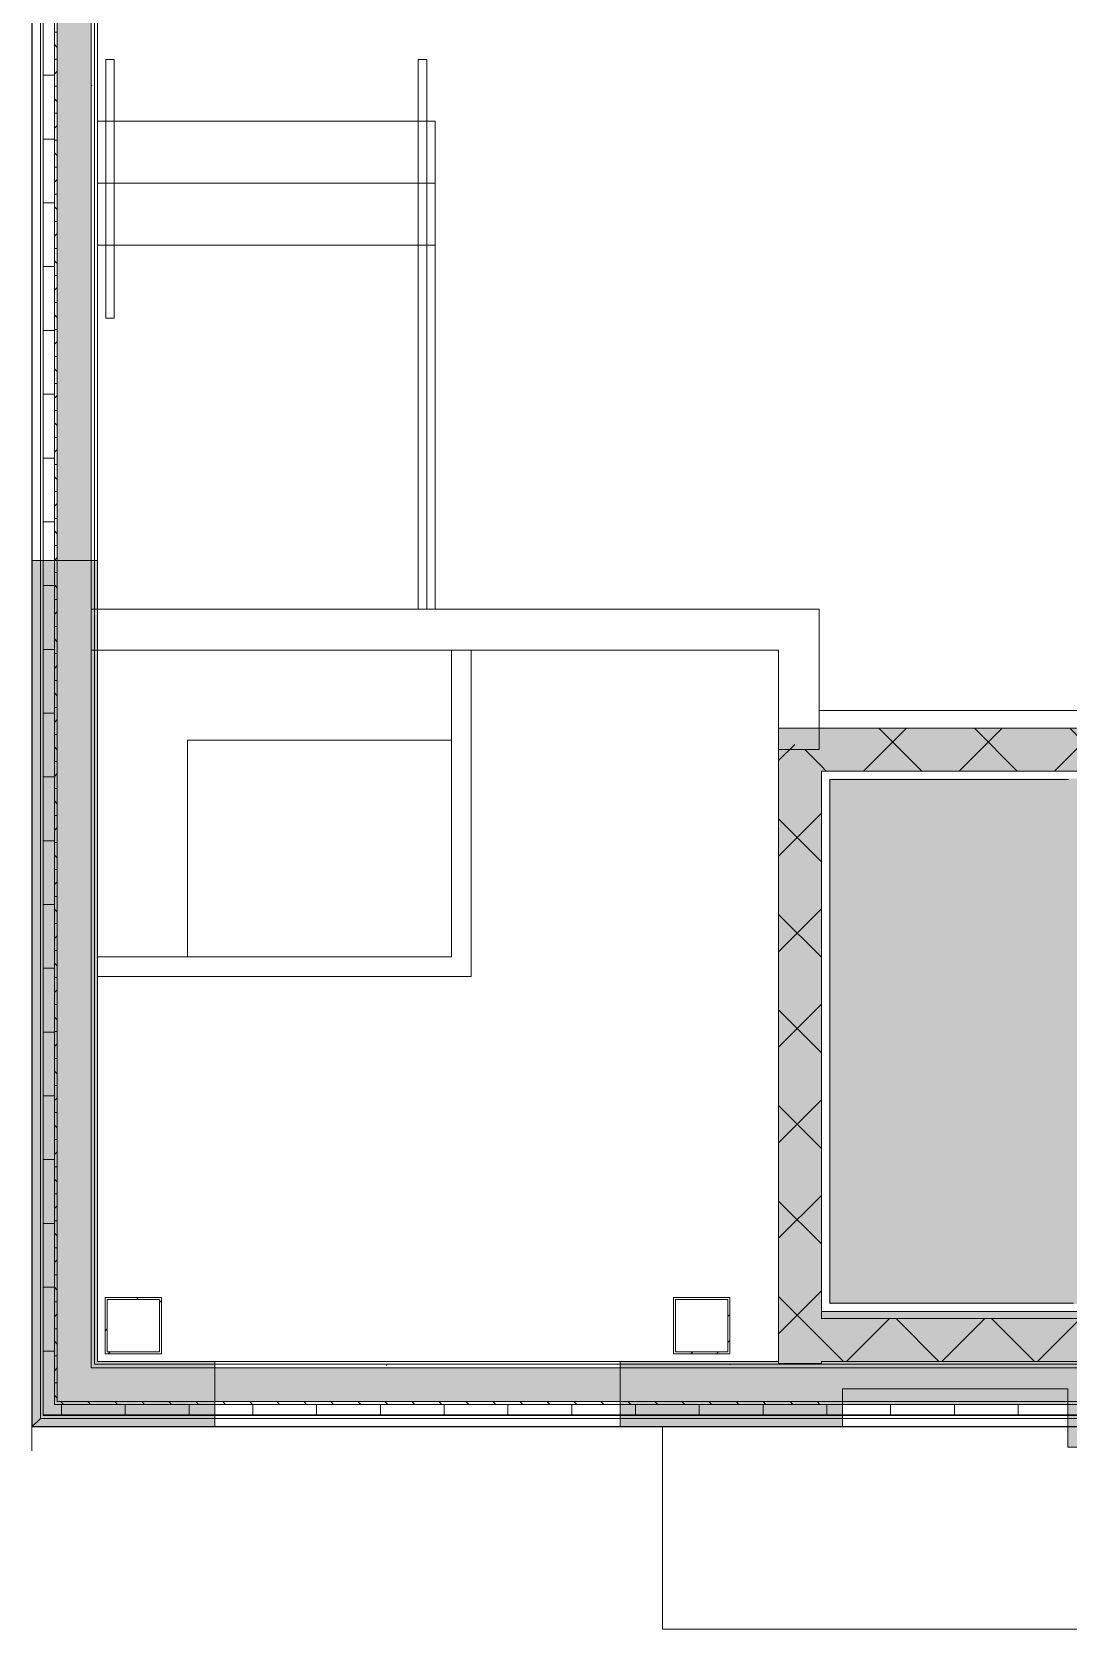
# Model space of a CAD drawing. Header units: inches. Extents: x -445 to 366, y -514 to 778.
# Drawn here: x -390.5 to -206.4, y -514 to -230.2 of the extents above; entities that cross this region are included whole.
import ezdxf

# ---------------------------------------------------------------- set-up
doc = ezdxf.new("R2010")
doc.units = ezdxf.units.IN
doc.header["$MEASUREMENT"] = 0
for name, color, linetype, lineweight in [('A-DETL', 90, 'Continuous', 9), ('A-DETL-GENF', 92, 'Continuous', 9), ('A-FLOR', 192, 'Continuous', 9), ('A-GENM', 13, 'Continuous', 9), ('A-WALL', 113, 'Continuous', 9), ('A-WALL-PATT', 111, 'Continuous', 13), ('I-WALL', 2, 'Continuous', 9), ('Q-CASE', 31, 'Continuous', 13), ('S-COLS', 52, 'Continuous', 9), ('S-STRS', 31, 'Continuous', 9)]:
    doc.layers.add(name, color=color, linetype=linetype, lineweight=lineweight)
pattern_1 = [(0, (0, 0), (30.72, 7.68), [1.267, -21.773, 1.267, -21.773, -122.88]), (0, (0, 0), (30.72, 7.68), [-46.08, 1.267, -44.813, 1.267, -21.773, -53.76]), (0, (0, 0), (30.72, 7.68), [-115.2, 1.267, -14.093, 1.267, -37.133]), (120, (11.52, 3.84), (-22.011075, 22.7643), [1.267, -21.773, 1.267, -21.773, -122.88]), (120, (11.52, 3.84), (-22.011075, 22.7643), [-46.08, 1.267, -44.813, 1.267, -21.773, -53.76]), (120, (11.52, 3.84), (-22.011075, 22.7643), [-115.2, 1.267, -14.093, 1.267, -37.133]), (240, (15.36, 19.2), (-8.708925, -30.4443), [1.267, -21.773, 1.267, -21.773, -122.88]), (240, (15.36, 19.2), (-8.708925, -30.4443), [-46.08, 1.267, -44.813, 1.267, -21.773, -53.76]), (240, (15.36, 19.2), (-8.708925, -30.4443), [-115.2, 1.267, -14.093, 1.267, -37.133])]
pattern_2 = [(0, (0, 0), (0, 11.331), []), (90, (0, 0), (-11.331, 7e-16), [])]
pattern_3 = [(0, (0, 0), (0, 4.798), []), (315, (0, 0), (4.798427, 0), [6.786, -6.786]), (45, (0, 0), (4.798427, 0), [6.786, -6.786])]
pattern_4 = [(45, (0, 0), (-8.48528, 8.48528), []), (135, (0, 0), (-8.48528, -8.48528), [])]

# ---------------------------------------------------------------- blocks, each defined once
blk = doc.blocks.new('HSS-Hollow Structural Section-Column - HSS10X10X3_8-V12-Test Fit - Mezzanine Plan')
at = {"layer": 'S-COLS'}
h = blk.add_hatch(dxfattribs=at)
h.set_pattern_fill('FP_16', color=256, style=0, pattern_type=2)
h.set_pattern_definition([(315, (460.044, -372.487), (9.50352, 9.50352), []), (315, (474.444, -372.487), (9.50352, 9.50352), [])])
h.paths.add_polyline_path([(-5, 5), (-5, -5), (5, -5), (5, 5), (-4.65, 5)], flags=0)
h.paths.add_polyline_path([(-4.65, 0.51), (-4.65, 4.65), (4.65, 4.65), (4.65, -4.65), (-4.65, -4.65)], flags=0)
for p, q in [((5, 5), (-5, 5)), ((-5, 5), (-5, -5)), ((-4.65, -4.65), (-4.65, 4.65)), ((-4.65, 4.65), (4.65, 4.65)), ((4.65, 4.65), (4.65, -4.65)), ((5, -5), (5, 5)), ((-5, -5), (5, -5)), ((4.65, -4.65), (-4.65, -4.65))]:
    blk.add_line(p, q, dxfattribs=at)
blk = doc.blocks.new('Pad_Site_Main Canopy - Main Canopy-1298050-Test Fit - Mezzanine Plan')
at = {"layer": 'A-GENM'}
for p, q in [((0, 644), (35.91, 644)), ((0, 204.6), (0, 644))]:
    blk.add_line(p, q, dxfattribs=at)
blk = doc.blocks.new('HSS-Hollow Structural Section-Column - HSS10X10X3_8-764218-Test Fit - Mezzanine Plan')
at = {"layer": 'S-COLS'}
h = blk.add_hatch(dxfattribs=at)
h.set_pattern_fill('FP_22', color=256, style=0, pattern_type=2)
h.set_pattern_definition([(315, (460.044, -271.487), (9.5035, 9.5035), []), (315, (474.444, -271.487), (9.5035, 9.5035), [])])
h.paths.add_polyline_path([(-5, -5), (5, -5), (5, 5), (-5, 5)], flags=0)
h.paths.add_polyline_path([(-4.651, -4.651), (-4.651, 4.651), (4.651, 4.651), (4.651, -4.651)], flags=0)
for p, q in [((5, 5), (-5, 5)), ((-5, 5), (-5, -5)), ((-4.651, -4.651), (-4.651, 4.651)), ((-4.651, 4.651), (4.651, 4.651)), ((4.651, 4.651), (4.651, -4.651)), ((5, -5), (5, 5)), ((-5, -5), (5, -5)), ((4.651, -4.651), (-4.651, -4.651))]:
    blk.add_line(p, q, dxfattribs=at)
blk = doc.blocks.new('Corrugated Wall Panel - Corrugated Wall Panel-1604849-Test Fit - Mezzanine Plan')
at = {"layer": 'A-GENM'}
for p, q in [((-390.49, -101.29), (-390.49, -478.04)), ((-390.45, -478), (-390.45, -101.29)), ((-390.45, -478), (-388.99, -476.54)), ((-390.49, -478.04), (-390.49, -482.29)), ((-390.49, -478.04), (329.51, -478.04)), ((329.47, -478), (-390.45, -478))]:
    blk.add_line(p, q, dxfattribs=at)
blk = doc.blocks.new('Hecht_PAD_AA-Arch_detached_rvt-1-Test Fit - Mezzanine Plan')
at = {"layer": 'A-WALL-PATT'}
h = blk.add_hatch(dxfattribs=at)
h.set_pattern_fill('FP_2', color=256, style=0, pattern_type=2)
h.set_pattern_definition(pattern_2)
h.paths.add_polyline_path([(-386.49, -476.04), (-386.49, -101.29), (-388.49, -101.29), (-388.49, -476.04), (-386.62, -476.04)], flags=0)
h = blk.add_hatch(dxfattribs=at)
h.set_pattern_fill('FP_3', color=256, style=0, pattern_type=2)
h.set_pattern_definition(pattern_3)
h.paths.add_polyline_path([(-385.99, -474.04), (-385.99, -101.29), (-386.49, -101.29), (-386.49, -474.04)], flags=0)
for points in [[(-382.08, -473.54), (-379.99, -473.54), (-379.99, -101.29), (-385.99, -101.29), (-385.99, -473.54)], [(-250.34, -473.54), (-246.48, -473.54), (-246.48, -467.54), (-379.99, -467.54), (-379.99, -473.54), (-254.88, -473.54)], [(319.01, -473.54), (319.01, -473.54), (319.01, -467.54), (-246.48, -467.54), (-246.48, -473.54), (318.39, -473.54)]]:
    blk.add_hatch(color=256, dxfattribs=at).paths.add_polyline_path(points, flags=0)
h = blk.add_hatch(dxfattribs=at)
h.set_pattern_fill('FP_1', color=256, style=0, pattern_type=2)
h.set_pattern_definition(pattern_1)
h.paths.add_polyline_path([(-379.36, -467.54), (-379.36, -340.04), (-379.99, -340.04), (-379.99, -467.54)], flags=0)
h.paths.add_polyline_path([(-379.36, -332.79), (-379.36, -101.29), (-379.99, -101.29), (-379.99, -332.79), (-379.59, -332.79)], flags=0)
h = blk.add_hatch(dxfattribs=at)
h.set_pattern_fill('FP_19', color=256, style=0, pattern_type=2)
h.set_pattern_definition(pattern_4)
h.paths.add_polyline_path([(-257.49, -466.79), (-250.24, -466.79), (-250.24, -353.92), (-250.61, -353.92), (-250.61, -357.73), (-254.05, -357.73), (-257.86, -353.92), (-257.86, -466.79)], flags=0)
h = blk.add_hatch(dxfattribs=at)
h.set_pattern_fill('FP_19', color=256, style=0, pattern_type=2)
h.set_pattern_definition(pattern_4)
h.paths.add_polyline_path([(-136.77, -361.54), (-45.86, -361.54), (-45.86, -353.92), (-250.24, -353.92), (-250.24, -361.54), (-154.94, -361.54)], flags=0)
h = blk.add_hatch(dxfattribs=at)
h.set_pattern_fill('FP_19', color=256, style=0, pattern_type=2)
h.set_pattern_definition(pattern_4)
h.paths.add_polyline_path([(-206.49, -466.42), (-45.86, -466.42), (-45.86, -458.79), (-250.24, -458.79), (-250.24, -466.42), (-208.62, -466.42)], flags=0)
h = blk.add_hatch(dxfattribs=at)
h.set_pattern_fill('FP_1', color=256, style=0, pattern_type=2)
h.set_pattern_definition(pattern_1)
h.paths.add_polyline_path([(-263.97, -467.54), (-246.48, -467.54), (-246.48, -466.92), (-379.36, -466.92), (-379.36, -467.54), (-285.99, -467.54)], flags=0)
h = blk.add_hatch(dxfattribs=at)
h.set_pattern_fill('FP_1', color=256, style=0, pattern_type=2)
h.set_pattern_definition(pattern_1)
h.paths.add_polyline_path([(70.17, -467.54), (318.39, -467.54), (318.39, -466.92), (-246.48, -466.92), (-246.48, -467.54), (-9.58, -467.54)], flags=0)
h = blk.add_hatch(dxfattribs=at)
h.set_pattern_fill('FP_3', color=256, style=0, pattern_type=2)
h.set_pattern_definition(pattern_3)
h.paths.add_polyline_path([(-246.48, -474.04), (-246.48, -473.54), (-385.99, -473.54), (-385.99, -474.04), (-250.34, -474.04)], flags=0)
h = blk.add_hatch(dxfattribs=at)
h.set_pattern_fill('FP_3', color=256, style=0, pattern_type=2)
h.set_pattern_definition(pattern_3)
h.paths.add_polyline_path([(325.01, -474.04), (325.01, -473.54), (-246.48, -473.54), (-246.48, -474.04), (325.01, -474.04)], flags=0)
h = blk.add_hatch(dxfattribs=at)
h.set_pattern_fill('FP_2', color=256, style=0, pattern_type=2)
h.set_pattern_definition(pattern_2)
h.paths.add_polyline_path([(-250.34, -476.04), (-246.48, -476.04), (-246.48, -474.04), (-386.49, -474.09), (-386.49, -476.04), (-254.88, -476.04)], flags=0)
h = blk.add_hatch(dxfattribs=at)
h.set_pattern_fill('FP_2', color=256, style=0, pattern_type=2)
h.set_pattern_definition(pattern_2)
h.paths.add_polyline_path([(77.42, -476.04), (325.51, -476.04), (325.51, -474.04), (-246.48, -474.04), (-246.48, -476.04), (34.76, -476.04)], flags=0)
at = {"layer": 'A-WALL'}
for p, q in [((-388.99, -101.29), (-388.99, -476.54)), ((-388.49, -101.29), (-388.49, -476.04)), ((-386.49, -101.29), (-386.49, -474.04)), ((-385.99, -101.29), (-385.99, -473.54)), ((-379.99, -101.29), (-379.99, -467.54)), ((-379.36, -466.92), (-379.36, -101.29)), ((-379.36, -467.54), (-379.99, -467.54)), ((-246.48, -466.92), (-379.36, -466.92)), ((-379.36, -467.54), (-246.48, -467.54)), ((318.39, -466.92), (-246.48, -466.92)), ((-246.48, -467.54), (318.39, -467.54)), ((-379.99, -473.54), (-385.99, -473.54)), ((-379.36, -473.54), (-379.99, -473.54)), ((-379.36, -473.54), (-246.48, -473.54)), ((-246.48, -473.54), (318.39, -473.54)), ((-388.99, -476.54), (-388.49, -476.54)), ((-386.49, -476.04), (-388.49, -476.04)), ((-388.49, -476.54), (-379.36, -476.54)), ((-385.99, -474.04), (-386.49, -474.04)), ((-379.36, -476.04), (-386.49, -476.04)), ((-379.36, -474.04), (-385.99, -474.04)), ((-379.36, -474.04), (-246.48, -474.04)), ((-379.36, -476.04), (-246.48, -476.04)), ((-379.36, -476.54), (-246.48, -476.54)), ((-246.48, -474.04), (318.39, -474.04)), ((-246.48, -476.04), (318.39, -476.04)), ((-246.48, -476.54), (318.39, -476.54))]:
    blk.add_line(p, q, dxfattribs=at)
at = {"layer": 'I-WALL'}
for p, q in [((-257.86, -353.92), (-257.86, -466.79)), ((-250.24, -353.92), (-257.86, -353.92)), ((-45.86, -353.92), (-250.24, -353.92)), ((-250.24, -458.79), (-250.24, -361.54)), ((-250.24, -361.54), (-45.86, -361.54)), ((-45.86, -458.79), (-250.24, -458.79)), ((-257.86, -466.79), (-250.24, -466.79)), ((-250.24, -466.79), (-250.24, -466.42)), ((-250.24, -466.42), (-45.86, -466.42))]:
    blk.add_line(p, q, dxfattribs=at)
at = {"layer": 'S-STRS'}
for p, q in [((-248.74, -363.04), (-248.74, -456.04)), ((-206.36, -363.04), (-248.74, -363.04)), ((-248.74, -456.04), (-205.47, -456.04)), ((-250.24, -457.54), (-202.2, -457.54)), ((-250.24, -457.54), (-205.05, -457.54))]:
    blk.add_line(p, q, dxfattribs=at)
blk.add_blockref('Corrugated Wall Panel - Corrugated Wall Panel-1604849-Test Fit - Mezzanine Plan', (0, 0))
at = {"rotation": 89.9999999999999}
for name, p in [('Pad_Site_Main Canopy - Main Canopy-1298050-Test Fit - Mezzanine Plan', (365.51, -513.96)), ('HSS-Hollow Structural Section-Column - HSS10X10X3_8-V12-Test Fit - Mezzanine Plan', (-372.49, -460.04)), ('HSS-Hollow Structural Section-Column - HSS10X10X3_8-764218-Test Fit - Mezzanine Plan', (-271.49, -460.04))]:
    blk.add_blockref(name, p, dxfattribs=at)
blk = doc.blocks.new('Counter Top - L Shaped _No Backsplash_ - Standard Counter Top-2734699-Test Fit - Mezzanine Plan')
at = {"layer": 'Q-CASE'}
for p, q in [((-47.26, 0), (-47.26, 62.88)), ((-31.26, 62.88), (-31.26, 16)), ((-31.26, 16), (7.24, 16)), ((7.24, 0), (-47.26, 0))]:
    blk.add_line(p, q, dxfattribs=at)

msp = doc.modelspace()

# ---------------------------------------------------------------- hatches: boundary and pattern name
at = {"layer": 'A-DETL-GENF'}
h = msp.add_hatch(color=256, dxfattribs=at)
h.paths.add_polyline_path([(-191.29, -481.67), (77.42, -481.67), (77.42, -473.54), (-206.49, -473.54), (-206.49, -481.67)], flags=0)
h.paths.add_polyline_path([(-282.14, -478.04), (-246.48, -478), (-246.48, -473.54), (-285.99, -473.54), (-285.99, -478.04)], flags=0)
h.paths.add_polyline_path([(-382.08, -478.04), (-357.99, -478), (-357.99, -473.54), (-385.99, -473.54), (-385.99, -324.11), (-390.49, -324.11), (-390.45, -478.04), (-386.62, -478.04)], flags=0)
h.paths.add_polyline_path([(-9.58, -467.54), (77.42, -467.54), (77.42, -466.42), (-38.24, -466.42), (-38.24, -353.92), (-42.58, -353.92), (-38.52, -357.78), (-45.86, -458.79), (-45.86, -457.54), (-183.36, -457.54), (-183.36, -456.04), (-128.99, -456.04), (-129.69, -454.54), (-183.36, -454.54), (-183.36, -415.54), (-147.87, -415.54), (-148.34, -414.54), (-92.36, -414.54), (-92.37, -404.54), (-183.36, -404.54), (-183.36, -364.54), (-84.26, -364.54), (-84.26, -363.04), (-183.36, -363.04), (-183.36, -362.87), (-248.91, -362.87), (-248.91, -456.21), (-202.33, -456.21), (-202.33, -456.04), (-202.2, -456.04), (-202.2, -456.21), (-200.37, -456.21), (-200.37, -456.69), (-202.2, -456.69), (-202.2, -457.54), (-250.24, -457.54), (-250.24, -361.54), (-45.86, -361.54), (-45.86, -353.92), (-257.86, -353.92), (-257.86, -466.42), (-285.99, -466.42), (-285.99, -467.54), (-29.7, -467.54)], flags=0)
h.paths.add_polyline_path([(-373, -467.54), (-357.99, -467.54), (-357.99, -466.42), (-378.86, -466.42), (-378.86, -324.11), (-379.99, -324.11), (-379.99, -467.54), (-376.84, -467.54)], flags=0)
h.paths.add_polyline_path([(-42.05, -462.61), (-45.86, -462.61), (-45.86, -458.79)], flags=0)
h.paths.add_polyline_path([(-127.69, -413.04), (-183.36, -413.04), (-183.36, -412.54), (-149.27, -412.54), (-149.74, -411.54), (-95, -411.52), (-94.97, -411.44), (-95.06, -411.17), (-95.36, -410.75), (-95.36, -407.54), (-183.36, -407.54), (-183.36, -406.04), (-93.86, -406.04), (-93.86, -413.04), (-123.14, -413.04)], flags=0)
h.paths.add_polyline_path([(-95.89, -408.94), (-95.89, -408.94), (-95.74, -408.94)], flags=0)
h.paths.add_polyline_path([(-378.36, 58.33), (-378.36, 124.96), (-372.67, 124.96), (-372.67, 130.96), (-378.36, 130.96), (-378.36, 245.46), (-372.67, 245.46), (-372.67, 251.46), (-378.36, 251.46), (-378.36, 262.08), (-379.99, 262.08), (-379.99, 58.33), (-378.86, 58.33)], flags=0)
h.paths.add_polyline_path([(-318.86, 58.33), (-318.86, 162.33), (-294.86, 162.33), (-294.86, 303.58), (-379.99, 303.58), (-379.99, 268.08), (-372.36, 268.08), (-372.36, 78.96), (-377.49, 78.96), (-377.49, 68.96), (-372.36, 68.96), (-372.36, 58.33), (-336.65, 58.33)], flags=0)
h.paths.add_polyline_path([(-372.36, 69.3), (-377.14, 69.3), (-377.14, 78.61), (-372.36, 78.61), (-372.36, 71.3)], flags=0)
h.paths.add_polyline_path([(-375.43, 125.25), (-378.36, 125.27), (-378.36, 130.66), (-372.97, 130.66), (-373, 125.25)], flags=0)
h.paths.add_polyline_path([(-140.49, 173.33), (-142.86, 165.71), (-148.11, 165.71), (-141.53, 172.29)], flags=0)
h.paths.add_polyline_path([(-44.49, 173.33), (-44.49, 165.71), (-140.49, 165.71), (-140.49, 173.33), (-45.92, 173.33)], flags=0)
h.paths.add_polyline_path([(-36.86, 130.46), (-36.86, 165.71), (-44.49, 173.33), (-44.49, 275.33), (-36.86, 282.96), (-140.49, 282.96), (-92.49, 279.14), (-140.49, 275.33), (-148.11, 282.96), (-148.11, 130.46), (-44.49, 130.46)], flags=0)
h.paths.add_polyline_path([(-372.97, 245.75), (-378.36, 245.77), (-378.36, 251.16), (-372.97, 251.16)], flags=0)
h.paths.add_polyline_path([(-73.14, 271.83), (-73.14, 271.83), (-71.93, 271.83)], flags=0)
h.paths.add_polyline_path([(-136.11, 578.33), (-39.24, 578.33), (-39.24, 578.83), (41.51, 578.83), (41.51, 593.58), (-138.49, 593.58), (-138.49, 578.33)], flags=0)
h.paths.add_polyline_path([(37.89, 579.46), (-134.86, 579.46), (-134.86, 585.46), (37.89, 585.46)], flags=0)

# ---------------------------------------------------------------- linework, layer by layer
at = {"layer": 'A-DETL'}
for p, q in [((-377.36, -281.11), (-377.36, -235.11)), ((-375.86, -235.11), (-377.36, -235.11)), ((-375.86, -281.11), (-375.86, -235.11)), ((-321.86, -332.79), (-321.86, -235.11)), ((-321.86, -235.11), (-320.36, -235.11)), ((-320.36, -332.79), (-320.36, -235.11)), ((-378.86, -246.11), (-318.86, -246.11)), ((-318.86, -332.79), (-318.86, -246.11)), ((-378.86, -257.11), (-318.86, -257.11)), ((-378.86, -268.11), (-318.86, -268.11)), ((-377.36, -281.11), (-375.86, -281.11)), ((-386.49, -324.11), (-390.49, -324.11)), ((-390.49, -324.11), (-390.49, -478.04)), ((-378.86, -324.11), (-386.49, -324.11)), ((-378.86, -466.42), (-378.86, -324.11)), ((-38.24, -353.92), (-257.86, -353.92)), ((-257.86, -353.92), (-257.86, -466.42)), ((-357.99, -466.42), (-378.86, -466.42)), ((-357.99, -478.04), (-357.99, -466.42)), ((-257.86, -466.42), (-285.99, -466.42)), ((-285.99, -466.42), (-285.99, -478.04)), ((-246.48, -478.04), (-246.48, -471.29)), ((-246.48, -471.29), (-206.49, -471.29)), ((-206.49, -471.29), (-206.49, -481.67)), ((-390.49, -478.04), (-357.99, -478.04)), ((-285.99, -478.04), (-246.48, -478.04)), ((-206.49, -481.67), (77.42, -481.67))]:
    msp.add_line(p, q, dxfattribs=at)
at = {"layer": 'A-FLOR'}
for p, q in [((-378.86, -12.17), (-378.86, -394.54)), ((-257.86, -353.92), (-250.61, -353.92)), ((-257.86, -466.42), (-257.86, -357.73)), ((-378.86, -398.04), (-378.86, -466.42)), ((-378.86, -466.42), (-257.86, -466.42))]:
    msp.add_line(p, q, dxfattribs=at)
at = {"layer": 'I-WALL'}
for p, q in [((-250.61, -332.79), (-379.99, -332.79)), ((-379.99, -332.79), (-379.99, -340.04)), ((-250.61, -357.73), (-250.61, -332.79)), ((-379.99, -340.04), (-257.86, -340.04)), ((-315.98, -394.54), (-315.98, -340.04)), ((-312.48, -340.04), (-312.48, -398.04)), ((-257.86, -340.04), (-257.86, -357.73)), ((-250.61, -350.79), (-45.86, -350.79)), ((-45.86, -353.92), (-250.61, -353.92)), ((-257.86, -357.73), (-250.61, -357.73)), ((-378.86, -394.54), (-315.98, -394.54)), ((-378.86, -398.04), (-378.86, -394.54)), ((-312.48, -398.04), (-378.86, -398.04))]:
    msp.add_line(p, q, dxfattribs=at)

# ---------------------------------------------------------------- block references
msp.add_blockref('Hecht_PAD_AA-Arch_detached_rvt-1-Test Fit - Mezzanine Plan', (0, 0))
at = {"layer": 'Q-CASE', "rotation": 270}
msp.add_blockref('Counter Top - L Shaped _No Backsplash_ - Standard Counter Top-2734699-Test Fit - Mezzanine Plan', (-378.86, -387.31), dxfattribs=at)

doc.saveas('drawing.dxf')
